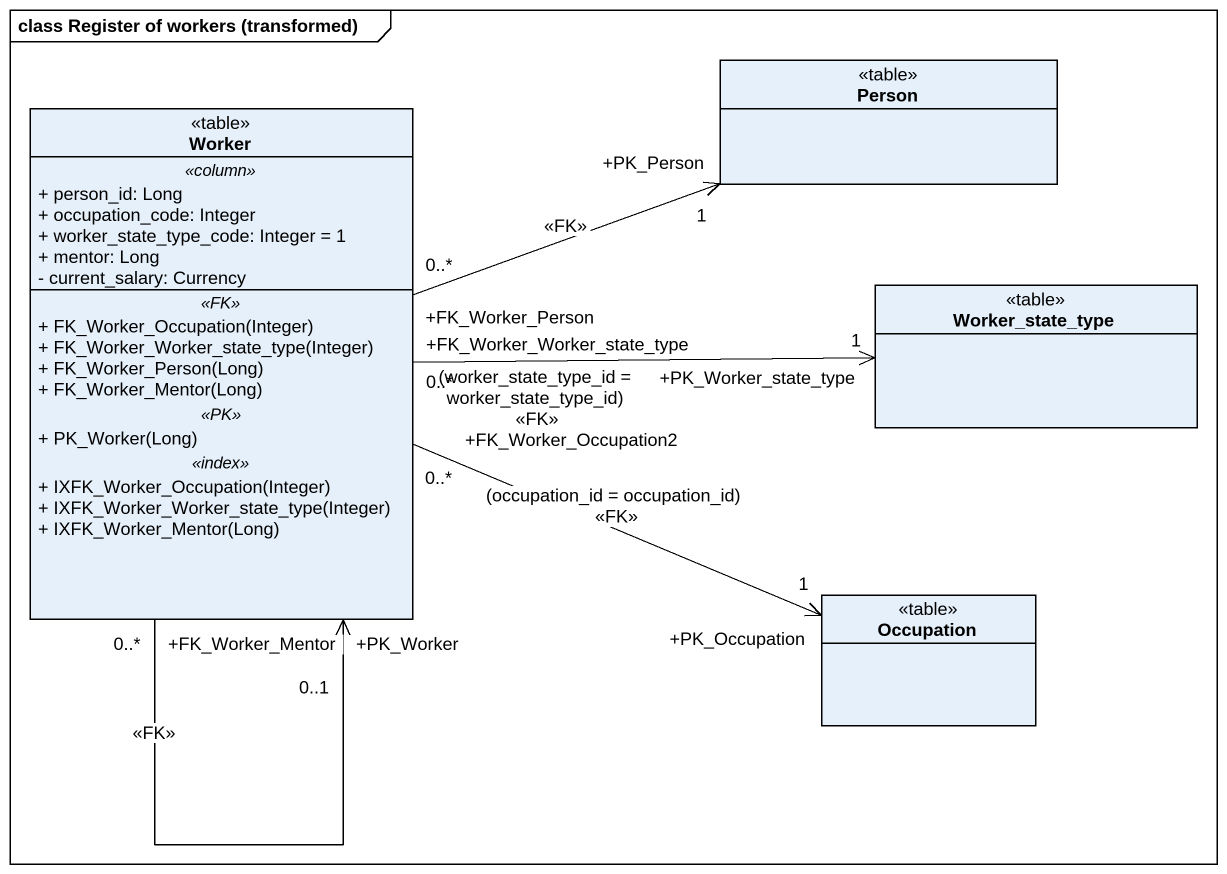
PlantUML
@startuml
mainframe class Register of workers (transformed)
hide circle
hide empty members
skinparam classAttributeIconSize 0
class Worker <<table>> {
  .. <<column>> ..
  + person_id: Long
  + occupation_code: Integer
  + worker_state_type_code: Integer = 1
  + mentor: Long
  - current_salary: Currency
  .. <<FK>> ..
  + FK_Worker_Occupation(Integer)
  + FK_Worker_Worker_state_type(Integer)
  + FK_Worker_Person(Long)
  + FK_Worker_Mentor(Long)
  .. <<PK>> ..
  + PK_Worker(Long)
  .. <<index>> ..
  + IXFK_Worker_Occupation(Integer)
  + IXFK_Worker_Worker_state_type(Integer)
  + IXFK_Worker_Mentor(Long)
}
class "Person" as Person_ <<table>>
class Worker_state_type <<table>>
class Occupation <<table>>
Worker "+FK_Worker_Mentor\n0..*" --> "+PK_Worker\n0..1" Worker : <<FK>>
Worker "+FK_Worker_Person\n0..*" -right-> "+PK_Person\n1" Person_ : <<FK>>
Worker "+FK_Worker_Worker_state_type\n0..*" -right-> "+PK_Worker_state_type\n1" Worker_state_type : (worker_state_type_id = worker_state_type_id)\n<<FK>>
Worker "+FK_Worker_Occupation2\n0..*" -right-> "+PK_Occupation\n1" Occupation : (occupation_id = occupation_id)\n<<FK>>
@enduml
